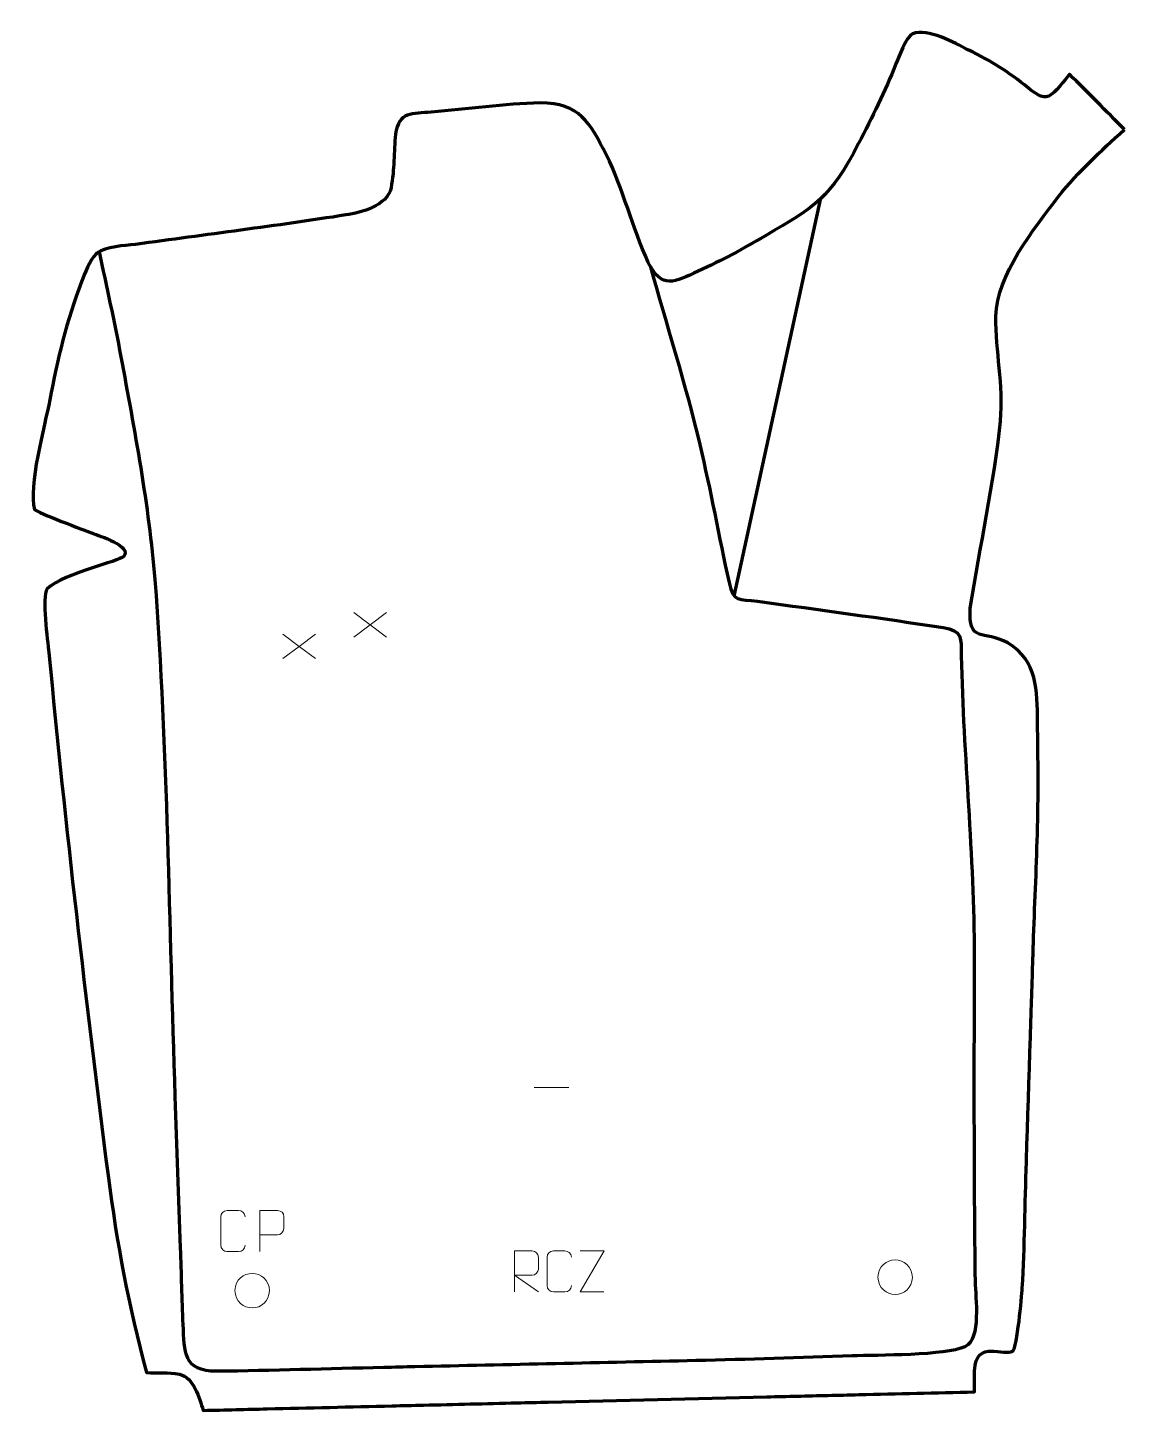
# Model space of a CAD drawing. Header units: millimetres. Extents: x 722 to 1391, y -34 to 809.
import ezdxf

# ---------------------------------------------------------------- set-up
doc = ezdxf.new("R2010")
doc.units = ezdxf.units.MM
doc.header["$MEASUREMENT"] = 0
doc.layers.add('layer 2', color=7, linetype='Continuous')
doc.layers.add('layer 3', color=7, linetype='Continuous')

msp = doc.modelspace()

# ---------------------------------------------------------------- linework, layer by layer
at = {"layer": 'layer 2', "color": 142, "lineweight": 158}
msp.add_open_spline([(1205.6014, 705.1179), (1205.6014, 705.1179), (1152.7527, 462.3821), (1152.7527, 462.3821)], degree=3, dxfattribs=at)
msp.add_open_spline([(1101.5976, 663.7967), (1111.774, 627.7842), (1123.2558, 591.1453), (1131.9655, 554.8399), (1131.9655, 554.8399), (1138.5514, 526.884), (1143.6398, 498.7452), (1149.7822, 470.7346), (1149.7822, 470.7346), (1152.6674, 458.3397), (1155.5826, 460.8845), (1167.2357, 459.315), (1167.2357, 459.315), (1204.9591, 454.2197), (1242.7625, 449.0099), (1280.3991, 443.3211), (1280.3991, 443.3211), (1292.2358, 441.322), (1291.1711, 437.192), (1291.3779, 426.1593), (1291.3779, 426.1593), (1292.571, 364.8247), (1299.2727, 304.2829), (1299.2062, 242.731), (1299.2062, 242.731), (1299.1584, 176.6661), (1298.8421, 110.3118), (1299.8329, 44.2705), (1299.8329, 44.2705), (1299.9731, 34.9265), (1303.7029, 9.575), (1293.5902, 4.8459), (1293.5902, 4.8459), (1282.0856, -0.5341), (1240.0963, -0.2431), (1224.8653, -0.7126), (1224.8653, -0.7126), (1193.1036, -1.6931), (1161.3771, -2.8907), (1129.6066, -3.592), (1129.6066, -3.592), (1072.4973, -4.8528), (1015.388, -6.1136), (958.2787, -7.3742), (958.2787, -7.3742), (951.9332, -7.5143), (945.5877, -7.6544), (939.2423, -7.7945), (939.2423, -7.7945), (905.3075, -8.5569), (871.3766, -9.7436), (837.4342, -10.0868), (837.4342, -10.0868), (816.8849, -9.96), (817.6828, 1.5442), (816.9427, 18.451), (816.9427, 18.451), (816.266, 33.9127), (815.934, 49.5953), (815.3878, 65.096), (815.3878, 65.096), (814.3033, 95.8663), (813.2189, 126.6365), (812.1344, 157.4068), (812.1344, 157.4068), (808.5108, 262.3033), (807.6075, 367.9535), (799.9243, 472.6083), (799.9243, 472.6083), (796.2442, 517.6158), (787.4072, 563.9559), (779.2047, 608.4195), (779.2047, 608.4195), (775.2467, 629.8751), (770.3986, 651.1681), (765.9401, 672.5241)], degree=3, knots=[0, 0, 0, 0, 0.05, 0.05, 0.05, 0.05, 0.1, 0.1, 0.1, 0.1, 0.15, 0.15, 0.15, 0.15, 0.2, 0.2, 0.2, 0.2, 0.25, 0.25, 0.25, 0.25, 0.3, 0.3, 0.3, 0.3, 0.35, 0.35, 0.35, 0.35, 0.4, 0.4, 0.4, 0.4, 0.45, 0.45, 0.45, 0.45, 0.5, 0.5, 0.5, 0.5, 0.55, 0.55, 0.55, 0.55, 0.6, 0.6, 0.6, 0.6, 0.65, 0.65, 0.65, 0.65, 0.7, 0.7, 0.7, 0.7, 0.75, 0.75, 0.75, 0.75, 0.8, 0.8, 0.8, 0.8, 0.85, 0.85, 0.85, 0.85, 0.9, 0.9, 0.9, 0.9, 1, 1, 1, 1], dxfattribs=at)
at = {"layer": 'layer 2', "color": 142, "lineweight": 9}
for points in [[(930.9567, 444.9881), (930.9567, 444.9881), (920.9507, 452.4927), (920.9507, 452.4927)], [(940.9629, 452.4927), (940.9629, 452.4927), (930.9568, 444.9881), (930.9568, 444.9881)], [(887.7395, 431.8425), (887.7395, 431.8425), (877.7335, 439.347), (877.7335, 439.347)], [(897.7457, 439.347), (897.7457, 439.347), (887.7396, 431.8425), (887.7396, 431.8425)], [(930.9567, 444.9881), (930.9567, 444.9881), (920.9507, 437.4835), (920.9507, 437.4835)], [(940.9629, 437.4835), (940.9629, 437.4835), (930.9568, 444.9881), (930.9568, 444.9881)], [(887.7395, 431.8425), (887.7395, 431.8425), (877.7335, 424.3379), (877.7335, 424.3379)], [(897.7457, 424.3379), (897.7457, 424.3379), (887.7396, 431.8425), (887.7396, 431.8425)], [(1031.0511, 162.9505), (1031.0511, 162.9505), (1052.0639, 162.9505), (1052.0639, 162.9505)]]:
    msp.add_open_spline(points, degree=3, dxfattribs=at)
for points, knots in [([(854.6936, 66.7448), (854.5538, 64.4199), (852.8755, 62.9395), (850.7265, 62.9287), (850.7265, 62.9287), (848.3932, 62.929), (846.0599, 62.929), (843.7269, 62.9287), (843.7269, 62.9287), (841.8007, 62.8232), (839.8274, 64.7089), (839.8386, 66.7274), (839.8386, 66.7274), (839.839, 72.501), (839.839, 78.2742), (839.8386, 84.047), (839.8386, 84.047), (839.8429, 86.1864), (841.5906, 87.9067), (843.7443, 87.8932), (843.7443, 87.8932), (846.0714, 87.8932), (848.399, 87.8932), (850.7265, 87.8932), (850.7265, 87.8932), (852.6743, 87.9288), (854.6669, 86.4363), (854.6936, 83.9972)], [0, 0, 0, 0, 0.125, 0.125, 0.125, 0.125, 0.25, 0.25, 0.25, 0.25, 0.375, 0.375, 0.375, 0.375, 0.5, 0.5, 0.5, 0.5, 0.625, 0.625, 0.625, 0.625, 0.75, 0.75, 0.75, 0.75, 1, 1, 1, 1]), ([(863.6501, 62.9243), (863.6501, 62.9243), (863.6501, 87.8931), (863.6501, 87.8931), (863.6501, 87.8931), (867.2473, 87.8931), (870.8448, 87.8931), (874.4423, 87.8931), (874.4423, 87.8931), (876.769, 87.8552), (878.3273, 86.3642), (878.3231, 83.9966), (878.3231, 83.9966), (878.3228, 81.9597), (878.3228, 78.8985), (878.3231, 76.8612), (878.3231, 76.8612), (878.3166, 74.9847), (876.5033, 73.0416), (874.4925, 73.0225), (874.4925, 73.0225), (874.4925, 73.0225), (863.6501, 73.0225), (863.6501, 73.0225)], [0, 0, 0, 0, 0.14285714, 0.14285714, 0.14285714, 0.14285714, 0.28571429, 0.28571429, 0.28571429, 0.28571429, 0.42857143, 0.42857143, 0.42857143, 0.42857143, 0.57142857, 0.57142857, 0.57142857, 0.57142857, 0.71428571, 0.71428571, 0.71428571, 0.71428571, 1, 1, 1, 1]), ([(1018.8849, 38.3016), (1018.8849, 38.3016), (1018.8849, 63.2704), (1018.8849, 63.2704), (1018.8849, 63.2704), (1022.4819, 63.2704), (1026.0797, 63.2704), (1029.677, 63.2704), (1029.677, 63.2704), (1032.0038, 63.2327), (1033.562, 61.7418), (1033.5579, 59.374), (1033.5579, 59.374), (1033.5575, 57.3372), (1033.5575, 54.2759), (1033.5579, 52.2387), (1033.5579, 52.2387), (1033.5514, 50.3621), (1031.738, 48.4191), (1029.7273, 48.4), (1029.7273, 48.4), (1029.7273, 48.4), (1018.8849, 48.4), (1018.8849, 48.4), (1018.8849, 48.4), (1018.8849, 48.4), (1033.5486, 38.3016), (1033.5486, 38.3016)], [0, 0, 0, 0, 0.125, 0.125, 0.125, 0.125, 0.25, 0.25, 0.25, 0.25, 0.375, 0.375, 0.375, 0.375, 0.5, 0.5, 0.5, 0.5, 0.625, 0.625, 0.625, 0.625, 0.75, 0.75, 0.75, 0.75, 1, 1, 1, 1]), ([(1053.6613, 42.1217), (1053.5214, 39.7969), (1051.8432, 38.3164), (1049.6941, 38.3056), (1049.6941, 38.3056), (1047.3608, 38.306), (1045.0275, 38.306), (1042.6946, 38.3056), (1042.6946, 38.3056), (1040.7684, 38.2002), (1038.7951, 40.0858), (1038.8063, 42.1043), (1038.8063, 42.1043), (1038.8067, 47.8779), (1038.8067, 53.6511), (1038.8063, 59.4239), (1038.8063, 59.4239), (1038.8105, 61.5634), (1040.5583, 63.2837), (1042.712, 63.2702), (1042.712, 63.2702), (1045.0391, 63.2702), (1047.3666, 63.2702), (1049.6941, 63.2702), (1049.6941, 63.2702), (1051.642, 63.3057), (1053.6346, 61.8133), (1053.6613, 59.3741)], [0, 0, 0, 0, 0.125, 0.125, 0.125, 0.125, 0.25, 0.25, 0.25, 0.25, 0.375, 0.375, 0.375, 0.375, 0.5, 0.5, 0.5, 0.5, 0.625, 0.625, 0.625, 0.625, 0.75, 0.75, 0.75, 0.75, 1, 1, 1, 1]), ([(1073.5478, 38.2997), (1073.5478, 38.2997), (1058.9199, 38.2997), (1058.9199, 38.2997), (1058.9199, 38.2997), (1058.9199, 38.2997), (1073.5722, 63.2724), (1073.5722, 63.2724), (1073.5722, 63.2724), (1073.5722, 63.2724), (1058.9199, 63.2724), (1058.9199, 63.2724)], [0, 0, 0, 0, 0.25, 0.25, 0.25, 0.25, 0.5, 0.5, 0.5, 0.5, 1, 1, 1, 1]), ([(1240.5542, 47.3669), (1240.6249, 54.0114), (1245.9021, 57.8597), (1251.0606, 57.7627), (1251.0606, 57.7627), (1256.2191, 57.8597), (1261.4963, 53.7939), (1261.567, 47.1494), (1261.567, 47.1494), (1261.1966, 40.8162), (1256.752, 36.7831), (1251.0606, 36.7536), (1251.0606, 36.7536), (1245.9021, 36.6566), (1240.6249, 40.7224), (1240.5542, 47.3669)], [0, 0, 0, 0, 0.2, 0.2, 0.2, 0.2, 0.4, 0.4, 0.4, 0.4, 0.6, 0.6, 0.6, 0.6, 1, 1, 1, 1]), ([(848.5547, 39.1602), (848.6254, 45.8047), (853.9026, 49.653), (859.0611, 49.556), (859.0611, 49.556), (864.2195, 49.653), (869.4967, 45.5872), (869.5675, 38.9427), (869.5675, 38.9427), (869.197, 32.6095), (864.7525, 28.5764), (859.0611, 28.5469), (859.0611, 28.5469), (853.9026, 28.4499), (848.6254, 32.5157), (848.5547, 39.1602)], [0, 0, 0, 0, 0.2, 0.2, 0.2, 0.2, 0.4, 0.4, 0.4, 0.4, 0.6, 0.6, 0.6, 0.6, 1, 1, 1, 1])]:
    msp.add_open_spline(points, degree=3, knots=knots, dxfattribs=at)
at = {"layer": 'layer 3', "color": 242, "lineweight": 158}
msp.add_open_spline([(1390.8071, 746.9838), (1375.81, 732.8769), (1363.4612, 722.2463), (1350.5095, 705.8078), (1350.5095, 705.8078), (1335.679, 686.5539), (1312.9076, 658.1899), (1312.5054, 633.0685), (1312.5054, 633.0685), (1312.1536, 611.0982), (1317.3967, 591.8423), (1315.2829, 569.081), (1315.2829, 569.081), (1311.2482, 530.7034), (1302.8532, 493.2061), (1296.9027, 455.1419), (1296.9027, 455.1419), (1295.4115, 433.1052), (1304.9096, 442.1554), (1319.8169, 433.9546), (1319.8169, 433.9546), (1337.9544, 423.0944), (1337.6353, 404.6116), (1337.8955, 385.8571), (1337.8955, 385.8571), (1338.2157, 362.7802), (1338.4657, 340.4959), (1337.804, 317.3899), (1337.804, 317.3899), (1337.1671, 295.1456), (1336.0905, 272.9162), (1335.3657, 250.6745), (1335.3657, 250.6745), (1335.212, 245.9192), (1335.0585, 241.1641), (1334.9053, 236.4089), (1334.9053, 236.4089), (1334.65, 228.4824), (1334.3945, 220.5559), (1334.1392, 212.6294), (1334.1392, 212.6294), (1334.1392, 212.6294), (1334.0778, 210.727), (1334.0778, 210.727), (1334.0778, 210.727), (1333.8837, 204.7029), (1333.6896, 198.6788), (1333.4955, 192.6546), (1333.4955, 192.6546), (1333.2912, 186.3133), (1333.0868, 179.9721), (1332.8825, 173.631), (1332.8825, 173.631), (1332.6782, 167.2897), (1332.4739, 160.9485), (1332.2695, 154.6073), (1332.2695, 154.6073), (1331.8711, 142.2419), (1331.4726, 129.8765), (1331.0742, 117.5112), (1331.0742, 117.5112), (1330.265, 91.9186), (1330.061, 66.1149), (1328.5656, 40.5705), (1328.5656, 40.5705), (1328.1899, 35.1868), (1325.5914, 4.4171), (1322.7163, 2.256), (1322.7163, 2.256), (1317.7943, -1.4437), (1300.3269, 9.9181), (1299.4266, -9.7762), (1299.4266, -9.7762), (1299.2338, -13.9907), (1299.4413, -18.3648), (1299.4369, -22.6033), (1299.4369, -22.6033), (1287.7074, -23.0386), (1275.9783, -23.2017), (1264.2453, -23.4785), (1264.2453, -23.4785), (1252.5042, -23.7605), (1240.7632, -24.0425), (1229.0221, -24.3245), (1229.0221, -24.3245), (1222.6756, -24.477), (1216.3291, -24.6294), (1209.9825, -24.7819), (1209.9825, -24.7819), (1197.6068, -25.079), (1185.2311, -25.3763), (1172.8554, -25.6736), (1172.8554, -25.6736), (1128.4298, -26.7407), (1084.0041, -27.8077), (1039.5785, -28.8748), (1039.5785, -28.8748), (1033.232, -29.0273), (1026.8854, -29.1797), (1020.5389, -29.3321), (1020.5389, -29.3321), (1001.4993, -29.7894), (982.4598, -30.2468), (963.4202, -30.7041), (963.4202, -30.7041), (957.0737, -30.8565), (950.7272, -31.009), (944.3807, -31.1614), (944.3807, -31.1614), (918.9946, -31.7711), (893.6085, -32.3809), (868.2225, -32.9907), (868.2225, -32.9907), (861.8759, -33.1431), (855.5294, -33.2956), (849.1828, -33.448), (849.1828, -33.448), (842.5224, -33.612), (835.87, -33.8356), (829.207, -33.9062), (829.207, -33.9062), (826.5968, -26.4264), (823.661, -13.8138), (814.6711, -11.884), (814.6711, -11.884), (808.0548, -10.6037), (801.2813, -11.2544), (794.5911, -10.9018), (794.5911, -10.9018), (783.8203, 29.7185), (776.4986, 67.6175), (771.1778, 109.2938), (771.1778, 109.2938), (757.6585, 215.2051), (745.1432, 321.8191), (735.1108, 428.1132), (735.1108, 428.1132), (734.3611, 435.2543), (730.6016, 461.9392), (733.9784, 466.9211), (733.9784, 466.9211), (745.2583, 476.7965), (777.9558, 483.6044), (780.6994, 486.6152), (780.6994, 486.6152), (786.3429, 492.8085), (765.4491, 499.3728), (761.7022, 500.7989), (761.7022, 500.7989), (756.9079, 502.6276), (728.01, 513.3903), (726.4033, 515.2993), (726.4033, 515.2993), (722.1468, 528.5063), (732.6881, 566.6626), (735.6196, 582.0539), (735.6196, 582.0539), (740.3101, 606.6797), (745.9954, 630.5465), (754.9232, 654.0352), (754.9232, 654.0352), (756.8644, 659.1425), (760.0248, 667.2003), (763.9126, 671.0666), (763.9126, 671.0666), (763.9126, 671.0666), (764.3389, 671.4597), (764.3389, 671.4597), (764.3389, 671.4597), (770.1198, 675.8451), (780.8764, 676.0009), (787.9718, 676.8677), (787.9718, 676.8677), (830.6069, 682.8238), (873.6986, 688.1507), (916.1879, 694.8111), (916.1879, 694.8111), (925.8889, 696.4597), (941.2071, 700.2259), (943.6887, 711.3926), (943.6887, 711.3926), (945.9443, 722.9692), (945.2844, 732.7946), (946.4204, 744.1272), (946.4204, 744.1272), (948.5016, 757.9797), (956.5323, 756.4934), (968.2527, 757.4884), (968.2527, 757.4884), (990.1272, 759.4113), (1012.8178, 762.4983), (1034.6781, 763.1853), (1034.6781, 763.1853), (1058.7453, 762.946), (1064.8023, 751.3557), (1074.953, 731.6898), (1074.953, 731.6898), (1085.3453, 710.1174), (1090.8613, 687.2346), (1100.576, 665.9216), (1100.576, 665.9216), (1108.9161, 649.0313), (1116.5713, 653.9595), (1130.9608, 660.5033), (1130.9608, 660.5033), (1145.6025, 667.2072), (1157.8238, 673.8555), (1171.6975, 681.9449), (1171.6975, 681.9449), (1203.4291, 700.3915), (1211.1298, 704.9945), (1228.8183, 738.5173), (1228.8183, 738.5173), (1237.0722, 754.2778), (1244.8282, 770.4048), (1251.5477, 786.8765), (1251.5477, 786.8765), (1253.2626, 791.1278), (1257.5985, 803.5163), (1261.7078, 805.2059), (1261.7078, 805.2059), (1270.9535, 809.0073), (1287.1916, 799.6176), (1295.4655, 795.5823), (1295.4655, 795.5823), (1310.8538, 788.0353), (1318.9773, 782.6577), (1332.4608, 772.1472), (1332.4608, 772.1472), (1335.4342, 769.8294), (1340.6942, 765.1395), (1344.6913, 767.2228), (1344.6913, 767.2228), (1348.7082, 769.3164), (1354.2645, 776.8683), (1357.369, 780.5639), (1357.369, 780.5639), (1368.6401, 769.5602), (1379.6917, 758.1619), (1390.8071, 746.9838)], degree=3, knots=[0, 0, 0, 0, 0.01639344, 0.01639344, 0.01639344, 0.01639344, 0.03278689, 0.03278689, 0.03278689, 0.03278689, 0.04918033, 0.04918033, 0.04918033, 0.04918033, 0.06557377, 0.06557377, 0.06557377, 0.06557377, 0.08196721, 0.08196721, 0.08196721, 0.08196721, 0.09836066, 0.09836066, 0.09836066, 0.09836066, 0.1147541, 0.1147541, 0.1147541, 0.1147541, 0.13114754, 0.13114754, 0.13114754, 0.13114754, 0.14754098, 0.14754098, 0.14754098, 0.14754098, 0.16393443, 0.16393443, 0.16393443, 0.16393443, 0.18032787, 0.18032787, 0.18032787, 0.18032787, 0.19672131, 0.19672131, 0.19672131, 0.19672131, 0.21311475, 0.21311475, 0.21311475, 0.21311475, 0.2295082, 0.2295082, 0.2295082, 0.2295082, 0.24590164, 0.24590164, 0.24590164, 0.24590164, 0.26229508, 0.26229508, 0.26229508, 0.26229508, 0.27868852, 0.27868852, 0.27868852, 0.27868852, 0.29508197, 0.29508197, 0.29508197, 0.29508197, 0.31147541, 0.31147541, 0.31147541, 0.31147541, 0.32786885, 0.32786885, 0.32786885, 0.32786885, 0.3442623, 0.3442623, 0.3442623, 0.3442623, 0.36065574, 0.36065574, 0.36065574, 0.36065574, 0.37704918, 0.37704918, 0.37704918, 0.37704918, 0.39344262, 0.39344262, 0.39344262, 0.39344262, 0.40983607, 0.40983607, 0.40983607, 0.40983607, 0.42622951, 0.42622951, 0.42622951, 0.42622951, 0.44262295, 0.44262295, 0.44262295, 0.44262295, 0.45901639, 0.45901639, 0.45901639, 0.45901639, 0.47540984, 0.47540984, 0.47540984, 0.47540984, 0.49180328, 0.49180328, 0.49180328, 0.49180328, 0.50819672, 0.50819672, 0.50819672, 0.50819672, 0.52459016, 0.52459016, 0.52459016, 0.52459016, 0.54098361, 0.54098361, 0.54098361, 0.54098361, 0.55737705, 0.55737705, 0.55737705, 0.55737705, 0.57377049, 0.57377049, 0.57377049, 0.57377049, 0.59016393, 0.59016393, 0.59016393, 0.59016393, 0.60655738, 0.60655738, 0.60655738, 0.60655738, 0.62295082, 0.62295082, 0.62295082, 0.62295082, 0.63934426, 0.63934426, 0.63934426, 0.63934426, 0.6557377, 0.6557377, 0.6557377, 0.6557377, 0.67213115, 0.67213115, 0.67213115, 0.67213115, 0.68852459, 0.68852459, 0.68852459, 0.68852459, 0.70491803, 0.70491803, 0.70491803, 0.70491803, 0.72131148, 0.72131148, 0.72131148, 0.72131148, 0.73770492, 0.73770492, 0.73770492, 0.73770492, 0.75409836, 0.75409836, 0.75409836, 0.75409836, 0.7704918, 0.7704918, 0.7704918, 0.7704918, 0.78688525, 0.78688525, 0.78688525, 0.78688525, 0.80327869, 0.80327869, 0.80327869, 0.80327869, 0.81967213, 0.81967213, 0.81967213, 0.81967213, 0.83606557, 0.83606557, 0.83606557, 0.83606557, 0.85245902, 0.85245902, 0.85245902, 0.85245902, 0.86885246, 0.86885246, 0.86885246, 0.86885246, 0.8852459, 0.8852459, 0.8852459, 0.8852459, 0.90163934, 0.90163934, 0.90163934, 0.90163934, 0.91803279, 0.91803279, 0.91803279, 0.91803279, 0.93442623, 0.93442623, 0.93442623, 0.93442623, 0.95081967, 0.95081967, 0.95081967, 0.95081967, 0.96721311, 0.96721311, 0.96721311, 0.96721311, 1, 1, 1, 1], dxfattribs=at)

doc.saveas('drawing.dxf')
